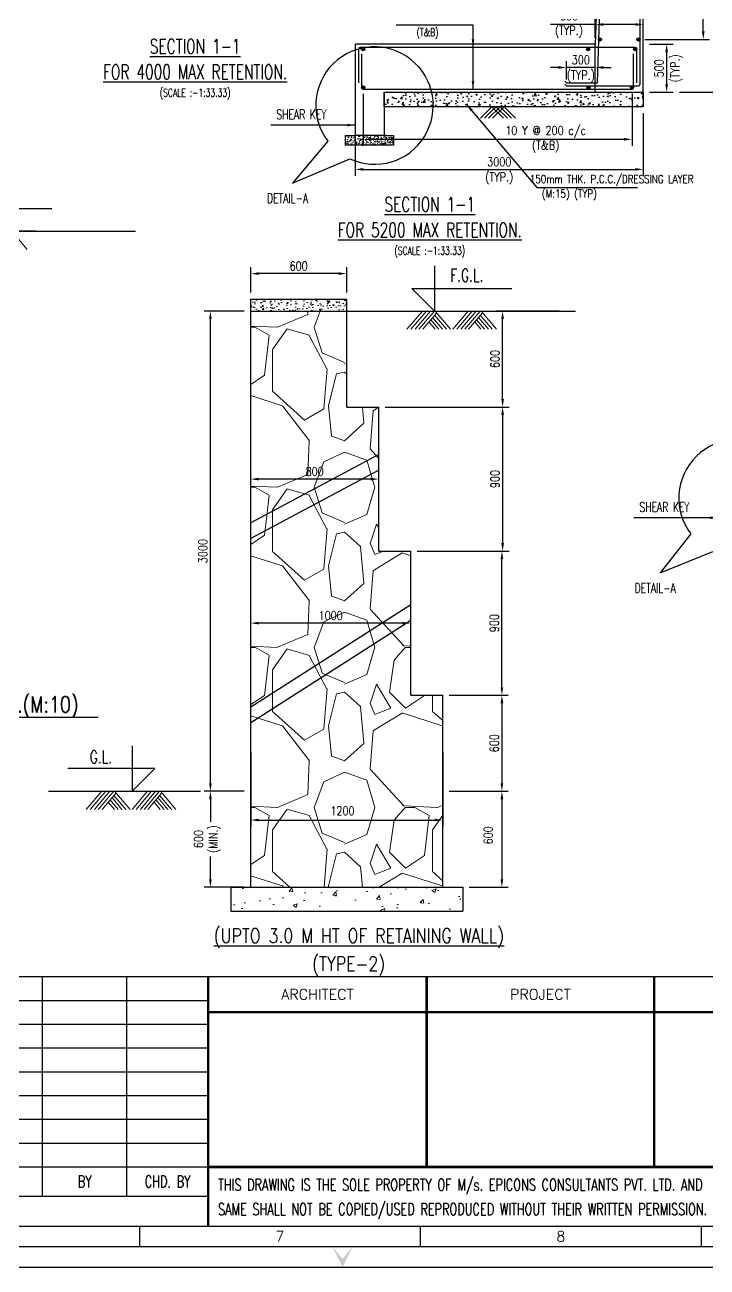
# Model space of a CAD drawing. Extents: x 455722 to 1142355, y -625363 to -272741.
# Drawn here: x 697074 to 718397, y -356295 to -317485 of the extents above; entities that cross this region are included whole.
import ezdxf
from ezdxf.enums import TextEntityAlignment as Align
from ezdxf.lldxf.tags import DXFTag

# ---------------------------------------------------------------- set-up
doc = ezdxf.new("R2010")
doc.units = 0
doc.header["$LTSCALE"] = 500
doc.header["$MEASUREMENT"] = 0
doc.layers.get('DEFPOINTS').update_dxf_attribs({"color": 4})
for name, color, linetype in [('BENOS', 4, 'Continuous'), ('PCC', 7, 'Continuous'), ('PNA', 10, 'Continuous'), ('S- PILE CAP', 4, 'Continuous'), ('S-BEAM', 4, 'Continuous'), ('S-DIM-1', 5, 'Continuous'), ('S-FOOTING', 4, 'Continuous'), ('S-PCC', 9, 'Continuous'), ('S-REINFORCEMENT', 6, 'Continuous'), ('S-RETAINING WALL', 6, 'Continuous'), ('S-TEXT', 2, 'Continuous'), ('S-TEXT-1', 4, 'Continuous'), ('S-TITIL', 6, 'Continuous'), ('TEXT (SHEET)', 4, 'Continuous')]:
    doc.layers.add(name, color=color, linetype=linetype)
doc.layers.add('hatch', color=7, linetype='Continuous', lineweight=5)
doc.layers.add('RIDE-PROFILE', color=8, linetype='Continuous', lineweight=25)
doc.styles.add('ROMANS', font='r.shx', dxfattribs={"width": 0.8, "height": 275, "bigfont": 'bigfont.shx'})
tags = doc.linetypes.add('HIDDEN', pattern=[0.375, 0.25, -0.125]).pattern_tags.tags
tags[6:7] = [DXFTag(74, 4), DXFTag(75, 0), DXFTag(340, '0'), DXFTag(46, 1.0), DXFTag(50, 0.0), DXFTag(44, 0.0), DXFTag(45, 0.0)]
tags[4:5] = [DXFTag(74, 4), DXFTag(75, 0), DXFTag(340, '0'), DXFTag(46, 1.0), DXFTag(50, 0.0), DXFTag(44, 0.0), DXFTag(45, 0.0)]
doc.dimstyles.new('dim100', dxfattribs={"dimtxt": 250, "dimasz": 250, "dimexe": 200, "dimexo": 200, "dimgap": 100, "dimtad": 1, "dimdec": 0, "dimzin": 0, "dimdsep": 46, "dimtxsty": 'ROMANS', "dimcen": 0, "dimclrd": 5, "dimclre": 5, "dimclrt": 4, "dimadec": 0, "dimazin": 0, "dimtfac": 1, "dimtdec": 0, "dimtix": 1, "dimtofl": 0, "dimtmove": 2, "dimatfit": 3, "dimfxl": 0, "dimtolj": 1, "dimtzin": 0, "dimlwd": -1, "dimlwe": -1, "dimarcsym": 0})
doc.dimstyles.new('dim20', dxfattribs={"dimtxt": 250, "dimasz": 250, "dimexe": 200, "dimexo": 200, "dimgap": 100, "dimtad": 1, "dimdec": 0, "dimlfac": 0.2, "dimzin": 0, "dimdsep": 46, "dimtxsty": 'ROMANS', "dimcen": 0, "dimclrd": 5, "dimclre": 5, "dimclrt": 4, "dimadec": 0, "dimazin": 0, "dimtfac": 1, "dimtdec": 0, "dimtix": 1, "dimtofl": 0, "dimtmove": 2, "dimatfit": 3, "dimfxl": 0, "dimtolj": 1, "dimtzin": 0, "dimlwd": -1, "dimlwe": -1, "dimarcsym": 0})
doc.dimstyles.new('dim33.33', dxfattribs={"dimtxt": 250, "dimasz": 250, "dimexe": 200, "dimexo": 200, "dimgap": 100, "dimtad": 1, "dimdec": 0, "dimlfac": 0.333331, "dimzin": 0, "dimdsep": 46, "dimtxsty": 'ROMANS', "dimcen": 0, "dimclrd": 5, "dimclre": 5, "dimclrt": 4, "dimadec": 0, "dimazin": 0, "dimtfac": 1, "dimtdec": 0, "dimtix": 1, "dimtofl": 0, "dimtmove": 2, "dimatfit": 3, "dimfxl": 0, "dimtolj": 1, "dimtzin": 0, "dimlwd": -1, "dimlwe": -1, "dimarcsym": 0})

# ---------------------------------------------------------------- blocks, each defined once
blk = doc.blocks.new('*D220')
at = {"layer": 'DEFPOINTS', "color": 0}
for p in [(704132, -340011), (710133, -340011), (710133, -342327)]:
    blk.add_point(p, dxfattribs=at)
at = {"layer": 'S-DIM-1', "color": 5}
for p, q in [((704132, -340211), (704132, -342527)), ((710133, -340211), (710133, -342527)), ((704382, -342327), (709883, -342327))]:
    blk.add_line(p, q, dxfattribs=at)
for points in [[(704382, -342286), (704382, -342369), (704132, -342327)], [(709883, -342286), (709883, -342369), (710133, -342327)]]:
    blk.add_solid(points, dxfattribs=at)
at = {"layer": 'S-DIM-1', "color": 4, "insert": (707000, -342040), "char_height": 275, "attachment_point": 5, "style": 'ROMANS'}
blk.add_mtext('\\A1;1200', dxfattribs=at)
blk = doc.blocks.new('*D248')
at = {"layer": 'DEFPOINTS', "color": 0}
for p in [(704132, -336176), (704132, -336176), (709132, -336176)]:
    blk.add_point(p, dxfattribs=at)
at = {"layer": 'S-DIM-1', "color": 5}
blk.add_line((708882, -336176), (704382, -336176), dxfattribs=at)
for points in [[(704382, -336134), (704382, -336217), (704132, -336176)], [(708882, -336134), (708882, -336217), (709132, -336176)]]:
    blk.add_solid(points, dxfattribs=at)
at = {"layer": 'S-DIM-1', "color": 4, "insert": (706632, -335938), "char_height": 275, "attachment_point": 5, "style": 'ROMANS'}
blk.add_mtext('\\A1;1000', dxfattribs=at)
blk = doc.blocks.new('*D249')
at = {"layer": 'DEFPOINTS', "color": 0}
for p in [(704132, -331676), (704132, -331676), (708132, -331676)]:
    blk.add_point(p, dxfattribs=at)
at = {"layer": 'S-DIM-1', "color": 5}
blk.add_line((707882, -331676), (704382, -331676), dxfattribs=at)
for points in [[(704382, -331634), (704382, -331717), (704132, -331676)], [(707882, -331634), (707882, -331717), (708132, -331676)]]:
    blk.add_solid(points, dxfattribs=at)
at = {"layer": 'S-DIM-1', "color": 4, "insert": (706132, -331438), "char_height": 275, "attachment_point": 5, "style": 'ROMANS'}
blk.add_mtext('\\A1;800', dxfattribs=at)
blk = doc.blocks.new('*D222')
at = {"layer": 'DEFPOINTS', "color": 0}
for p in [(697606, -323933), (693907, -328933), (695410, -328933)]:
    blk.add_point(p, dxfattribs=at)
at = {"layer": 'S-DIM-1', "color": 5}
for p, q in [((697406, -323933), (695210, -323933)), ((695410, -324183), (695410, -325967)), ((695410, -328683), (695410, -326900)), ((694107, -328933), (695610, -328933))]:
    blk.add_line(p, q, dxfattribs=at)
for points in [[(695368, -324183), (695452, -324183), (695410, -323933)], [(695368, -328683), (695452, -328683), (695410, -328933)]]:
    blk.add_solid(points, dxfattribs=at)
at = {"layer": 'S-DIM-1', "color": 4, "insert": (695410, -326433), "char_height": 275, "attachment_point": 5, "rotation": 90, "style": 'ROMANS'}
blk.add_mtext('\\A1;1000', dxfattribs=at)
blk = doc.blocks.new('*D225')
at = {"layer": 'DEFPOINTS', "color": 0}
for p in [(710133, -338426), (710133, -341426), (711982, -341426)]:
    blk.add_point(p, dxfattribs=at)
at = {"layer": 'S-DIM-1', "color": 5}
for p, q in [((710333, -338426), (712182, -338426)), ((711982, -338676), (711982, -341176)), ((710333, -341426), (712182, -341426))]:
    blk.add_line(p, q, dxfattribs=at)
for points in [[(711941, -338676), (712024, -338676), (711982, -338426)], [(711941, -341176), (712024, -341176), (711982, -341426)]]:
    blk.add_solid(points, dxfattribs=at)
at = {"layer": 'S-DIM-1', "color": 4, "insert": (711745, -339926), "char_height": 275, "attachment_point": 5, "rotation": 90, "style": 'ROMANS'}
blk.add_mtext('\\A1;600', dxfattribs=at)
blk = doc.blocks.new('*D226')
at = {"layer": 'DEFPOINTS', "color": 0}
for p in [(710133, -341426), (710758, -344426), (711982, -344426)]:
    blk.add_point(p, dxfattribs=at)
at = {"layer": 'S-DIM-1', "color": 5}
for p, q in [((710333, -341426), (712182, -341426)), ((711982, -341676), (711982, -344176)), ((710958, -344426), (712182, -344426))]:
    blk.add_line(p, q, dxfattribs=at)
for points in [[(711941, -341676), (712024, -341676), (711982, -341426)], [(711941, -344176), (712024, -344176), (711982, -344426)]]:
    blk.add_solid(points, dxfattribs=at)
at = {"layer": 'S-DIM-1', "color": 4, "insert": (711556, -342806), "char_height": 275, "attachment_point": 5, "rotation": 90, "style": 'ROMANS'}
blk.add_mtext('\\A1;600', dxfattribs=at)
blk = doc.blocks.new('*D227')
at = {"layer": 'DEFPOINTS', "color": 0}
for p in [(709132, -333926), (711982, -333926), (710133, -338426)]:
    blk.add_point(p, dxfattribs=at)
at = {"layer": 'S-DIM-1', "color": 5}
for p, q in [((709332, -333926), (712182, -333926)), ((711982, -338176), (711982, -334176)), ((710333, -338426), (712182, -338426))]:
    blk.add_line(p, q, dxfattribs=at)
for points in [[(711941, -334176), (712024, -334176), (711982, -333926)], [(711941, -338176), (712024, -338176), (711982, -338426)]]:
    blk.add_solid(points, dxfattribs=at)
at = {"layer": 'S-DIM-1', "color": 4, "insert": (711745, -336176), "char_height": 275, "attachment_point": 5, "rotation": 90, "style": 'ROMANS'}
blk.add_mtext('\\A1;900', dxfattribs=at)
blk = doc.blocks.new('*D228')
at = {"layer": 'DEFPOINTS', "color": 0}
for p in [(708132, -329426), (709132, -333926), (712005, -333926)]:
    blk.add_point(p, dxfattribs=at)
at = {"layer": 'S-DIM-1', "color": 5}
for p, q in [((708332, -329426), (712205, -329426)), ((712005, -329676), (712005, -333676)), ((709332, -333926), (712205, -333926))]:
    blk.add_line(p, q, dxfattribs=at)
for points in [[(711963, -329676), (712047, -329676), (712005, -329426)], [(711963, -333676), (712047, -333676), (712005, -333926)]]:
    blk.add_solid(points, dxfattribs=at)
at = {"layer": 'S-DIM-1', "color": 4, "insert": (711767, -331676), "char_height": 275, "attachment_point": 5, "rotation": 90, "style": 'ROMANS'}
blk.add_mtext('\\A1;900', dxfattribs=at)
blk = doc.blocks.new('*D229')
at = {"layer": 'DEFPOINTS', "color": 0}
for p in [(712005, -326426), (713976, -326426), (708132, -329426)]:
    blk.add_point(p, dxfattribs=at)
at = {"layer": 'S-DIM-1', "color": 5}
for p, q in [((713776, -326426), (711805, -326426)), ((712005, -329176), (712005, -326676)), ((708332, -329426), (712205, -329426))]:
    blk.add_line(p, q, dxfattribs=at)
for points in [[(711963, -326676), (712047, -326676), (712005, -326426)], [(711963, -329176), (712047, -329176), (712005, -329426)]]:
    blk.add_solid(points, dxfattribs=at)
at = {"layer": 'S-DIM-1', "color": 4, "insert": (711767, -327926), "char_height": 275, "attachment_point": 5, "rotation": 90, "style": 'ROMANS'}
blk.add_mtext('\\A1;600', dxfattribs=at)
blk = doc.blocks.new('*D231')
at = {"layer": 'DEFPOINTS', "color": 0}
for p in [(704132, -341426), (702873, -344426), (704132, -344426)]:
    blk.add_point(p, dxfattribs=at)
at = {"layer": 'S-DIM-1', "color": 5}
for p, q in [((703932, -341426), (702673, -341426)), ((702873, -341676), (702873, -342378)), ((702873, -344176), (702873, -343468)), ((703932, -344426), (702673, -344426))]:
    blk.add_line(p, q, dxfattribs=at)
for points in [[(702832, -341676), (702915, -341676), (702873, -341426)], [(702832, -344176), (702915, -344176), (702873, -344426)]]:
    blk.add_solid(points, dxfattribs=at)
at = {"layer": 'S-DIM-1', "color": 4, "insert": (702775, -342923), "char_height": 275, "attachment_point": 5, "rotation": 90, "style": 'ROMANS'}
blk.add_mtext('\\A1;600\\P(MIN.)', dxfattribs=at)
blk = doc.blocks.new('*D232')
at = {"layer": 'DEFPOINTS', "color": 0}
for p in [(702873, -326426), (704132, -326426), (703123, -341426)]:
    blk.add_point(p, dxfattribs=at)
at = {"layer": 'S-DIM-1', "color": 5}
for p, q in [((703932, -326426), (702673, -326426)), ((702873, -341176), (702873, -326676)), ((702923, -341426), (702673, -341426))]:
    blk.add_line(p, q, dxfattribs=at)
for points in [[(702832, -326676), (702915, -326676), (702873, -326426)], [(702832, -341176), (702915, -341176), (702873, -341426)]]:
    blk.add_solid(points, dxfattribs=at)
at = {"layer": 'S-DIM-1', "color": 4, "insert": (702636, -333926), "char_height": 275, "attachment_point": 5, "rotation": 90, "style": 'ROMANS'}
blk.add_mtext('\\A1;3000', dxfattribs=at)
blk = doc.blocks.new('*D238')
at = {"layer": 'DEFPOINTS', "color": 0}
for p in [(704132, -325257), (704132, -326051), (707132, -326051)]:
    blk.add_point(p, dxfattribs=at)
at = {"layer": 'S-DIM-1', "color": 5}
for p, q in [((704132, -325851), (704132, -325057)), ((707132, -325851), (707132, -325057)), ((706882, -325257), (704382, -325257))]:
    blk.add_line(p, q, dxfattribs=at)
for points in [[(704382, -325215), (704382, -325298), (704132, -325257)], [(706882, -325215), (706882, -325298), (707132, -325257)]]:
    blk.add_solid(points, dxfattribs=at)
at = {"layer": 'S-DIM-1', "color": 4, "insert": (705632, -325019), "char_height": 275, "attachment_point": 5, "style": 'ROMANS'}
blk.add_mtext('\\A1;600', dxfattribs=at)
blk = doc.blocks.new('FOLDER')
at = {"layer": 'PNA'}
for points in [[(-1250, 2500), (0, 0), (0, 1000)], [(1250, 2500), (0, 0), (0, 1000)]]:
    blk.add_solid(points, dxfattribs=at)
blk = doc.blocks.new('SHEET')
at = {"color": 1}
for p, q in [((762042, -118391, -8), (676135, -118391, -8)), ((697174, -123292, -8), (720414, -123292, -8)), ((697174, -124054, -8), (720337, -124054, -8))]:
    blk.add_line(p, q, dxfattribs=at)
for p, q in [((716058, -124054, -8), (716058, -118391, -8)), ((718236, -124054, -8), (718236, -118391, -8))]:
    blk.add_line(p, q)
at = {"color": 5, "linetype": 'ByBlock', "lineweight": -2}
for p, q in [((697187, -119004, -8), (720337, -119004, -8)), ((697187, -119617, -8), (720337, -119617, -8)), ((697187, -120229, -8), (720337, -120229, -8)), ((697187, -120842, -8), (720337, -120842, -8)), ((697187, -121454, -8), (720337, -121454, -8)), ((697187, -122067, -8), (720337, -122067, -8)), ((697187, -122680, -8), (720337, -122680, -8))]:
    blk.add_line(p, q, dxfattribs=at)
at = {"elevation": -8, "flags": 128}
blk.add_lwpolyline([(674017, -125881), (763101, -125881), (763101, -63214), (674017, -63214)], close=True, dxfattribs=at)
at = {"color": 1, "const_width": 60.9, "elevation": -8}
for points in [[(720337, -124821), (720337, -118391)], [(725970, -123298), (725970, -118391)], [(731835, -123298), (731835, -118391)], [(720337, -119302), (737368, -119302)], [(720337, -123298), (737368, -123298)]]:
    blk.add_lwpolyline(points, dxfattribs=at)
at = {"layer": 'PNA'}
for p, q in [((718559, -124822, -8), (718559, -125351, -8)), ((725806, -124822, -8), (725806, -125351, -8)), ((733053, -124822, -8), (733053, -125351, -8))]:
    blk.add_line(p, q, dxfattribs=at)
at = {"layer": 'PNA', "color": 1, "elevation": -8}
for points in [[(675076, -125351), (762572, -125351), (762572, -63743), (675076, -63743)], [(676135, -124822), (762042, -124822), (762042, -64273), (676135, -64273)]]:
    blk.add_lwpolyline(points, close=True, dxfattribs=at)
at = {"layer": 'PNA', "xscale": 0.2118545530764889, "yscale": 0.2118545530764889, "zscale": 0.2118545530764889}
blk.add_blockref('FOLDER', (723802, -125881, -8), dxfattribs=at)
at = {"layer": 'PNA', "style": 'ROMANS'}
for s, p in [('7', (722183, -125086, -8)), ('8', (729431, -125086, -8))]:
    blk.add_text(s, height=265, dxfattribs=at).set_placement(p, align=Align.MIDDLE)
at = {"layer": 'TEXT (SHEET)', "color": 2, "style": 'ROMANS'}
for s, p in [('ARCHITECT', (723154, -118847, -8)), ('PROJECT', (728903, -118847, -8))]:
    blk.add_text(s, height=269, dxfattribs=at).set_placement(p, align=Align.MIDDLE_CENTER)
at = {"layer": 'TEXT (SHEET)', "color": 4, "style": 'ROMANS', "width": 0.7}
for s, p in [('BY', (717147, -123673, -8)), ('CHD. BY', (719287, -123673, -8))]:
    blk.add_text(s, height=304.7, dxfattribs=at).set_placement(p, align=Align.MIDDLE_CENTER)
for s, p in [('THIS DRAWING IS THE SOLE PROPERTY OF M/s. EPICONS CONSULTANTS PVT. LTD. AND', (720588, -123908, -8)), ('SAME SHALL NOT BE COPIED/USED REPRODUCED WITHOUT THEIR WRITTEN PERMISSION.', (720588, -124539, -8))]:
    blk.add_text(s, height=304.74, dxfattribs=at).set_placement(p)
blk = doc.blocks.new('*D290')
at = {"layer": 'DEFPOINTS', "color": 0}
for p in [(716249, -299742, 0), (718275, -299742), (716249, -317942, 0)]:
    blk.add_point(p, dxfattribs=at)
at = {"layer": 'S-DIM-1', "color": 5}
for p, q in [((716449, -299742), (718475, -299742)), ((716449, -317942), (718475, -317942))]:
    blk.add_line(p, q, dxfattribs=at)
at = {"layer": 'S-DIM-1', "color": 5, "lineweight": -3}
blk.add_line((718275, -317692), (718275, -299992), dxfattribs=at)
at = {"layer": 'S-DIM-1', "color": 5}
for points in [[(718233, -299992), (718316, -299992), (718275, -299742)], [(718233, -317692), (718316, -317692), (718275, -317942)]]:
    blk.add_solid(points, dxfattribs=at)
at = {"layer": 'S-DIM-1', "color": 4, "insert": (718275, -308092), "char_height": 275, "attachment_point": 5, "rotation": 90, "style": 'ROMANS'}
blk.add_mtext('\\A1;8 Y @ 200 c/c\\P(E/F) (TYP.)', dxfattribs=at)
blk = doc.blocks.new('*D291')
at = {"layer": 'DEFPOINTS', "color": 0}
for p in [(716399, -318092), (716399, -319592), (717131, -319592)]:
    blk.add_point(p, dxfattribs=at)
at = {"layer": 'S-DIM-1', "color": 5}
for p, q in [((716599, -318092), (717331, -318092)), ((716599, -319592), (717331, -319592))]:
    blk.add_line(p, q, dxfattribs=at)
at = {"layer": 'S-DIM-1', "color": 5, "lineweight": -3}
blk.add_line((717131, -318342), (717131, -319342), dxfattribs=at)
at = {"layer": 'S-DIM-1', "color": 5}
for points in [[(717089, -318342), (717172, -318342), (717131, -318092)], [(717089, -319342), (717172, -319342), (717131, -319592)]]:
    blk.add_solid(points, dxfattribs=at)
at = {"layer": 'S-DIM-1', "color": 4, "char_height": 275, "attachment_point": 5, "rotation": 90, "style": 'ROMANS'}
for s, insert in [('\\A1;500', (716893, -318842)), ('\\A1;(TYP.)', (717440, -318842))]:
    blk.add_mtext(s, dxfattribs=dict(at, insert=insert))
blk = doc.blocks.new('*D292')
at = {"layer": 'DEFPOINTS', "color": 0}
for p in [(707649, -319442, -19), (716049, -319442, -19), (716049, -321061)]:
    blk.add_point(p, dxfattribs=at)
at = {"layer": 'S-DIM-1', "color": 5}
for p, q in [((707649, -319642), (707649, -321261)), ((716049, -319642), (716049, -321261)), ((707899, -321061), (715799, -321061))]:
    blk.add_line(p, q, dxfattribs=at)
for points in [[(707899, -321020), (707899, -321103), (707649, -321061)], [(715799, -321020), (715799, -321103), (716049, -321061)]]:
    blk.add_solid(points, dxfattribs=at)
at = {"layer": 'S-DIM-1', "color": 4, "insert": (713349, -321061), "char_height": 275, "attachment_point": 5, "style": 'ROMANS'}
blk.add_mtext('\\A1;10 Y @ 200 c/c\\P(T&B)', dxfattribs=at)
blk = doc.blocks.new('*D293')
at = {"layer": 'DEFPOINTS', "color": 0}
for p in [(707399, -320042, -19), (716399, -320042, -19), (716399, -322000)]:
    blk.add_point(p, dxfattribs=at)
at = {"layer": 'S-DIM-1', "color": 5}
for p, q in [((707399, -320242), (707399, -322200)), ((716399, -320242), (716399, -322200)), ((707649, -322000), (716149, -322000))]:
    blk.add_line(p, q, dxfattribs=at)
for points in [[(707649, -321958), (707649, -322042), (707399, -322000)], [(716149, -321958), (716149, -322042), (716399, -322000)]]:
    blk.add_solid(points, dxfattribs=at)
at = {"layer": 'S-DIM-1', "color": 4, "char_height": 275, "style": 'ROMANS'}
for s, insert, attachment_point in [('\\A1;3000', (711899, -321900), 8), ('\\A1;(TYP.)', (711899, -322100), 2)]:
    blk.add_mtext(s, dxfattribs=dict(at, insert=insert, attachment_point=attachment_point))
blk = doc.blocks.new('*D296')
at = {"layer": 'DEFPOINTS', "color": 0}
for p in [(713999, -318816), (713999, -319392), (714899, -319265)]:
    blk.add_point(p, dxfattribs=at)
at = {"layer": 'S-DIM-1', "color": 5}
for p, q in [((713999, -319192), (713999, -318616)), ((714899, -319065), (714899, -318616))]:
    blk.add_line(p, q, dxfattribs=at)
at = {"layer": 'S-DIM-1', "color": 5, "lineweight": -3}
for p, q in [((713749, -318816), (713499, -318816)), ((714899, -318816), (713999, -318816)), ((715149, -318816), (715399, -318816))]:
    blk.add_line(p, q, dxfattribs=at)
at = {"layer": 'S-DIM-1', "color": 5}
for points in [[(713749, -318775), (713749, -318858), (713999, -318816)], [(715149, -318775), (715149, -318858), (714899, -318816)]]:
    blk.add_solid(points, dxfattribs=at)
at = {"layer": 'S-DIM-1', "color": 4, "char_height": 275, "style": 'ROMANS'}
for s, insert, attachment_point in [('\\A1;300', (714449, -318716), 8), ('\\A1;(TYP.)', (714449, -318916), 2)]:
    blk.add_mtext(s, dxfattribs=dict(at, insert=insert, attachment_point=attachment_point))
blk = doc.blocks.new('*D299')
at = {"layer": 'DEFPOINTS', "color": 0}
for p in [(717331, -315092, 0), (717331, -319592, 0), (719674, -319592)]:
    blk.add_point(p, dxfattribs=at)
at = {"layer": 'S-DIM-1', "color": 5}
for p, q in [((717531, -315092), (719874, -315092)), ((717531, -319592), (719874, -319592))]:
    blk.add_line(p, q, dxfattribs=at)
at = {"layer": 'S-DIM-1', "color": 5, "lineweight": -3}
blk.add_line((719674, -315342), (719674, -319342), dxfattribs=at)
at = {"layer": 'S-DIM-1', "color": 5}
for points in [[(719632, -315342), (719716, -315342), (719674, -315092)], [(719632, -319342), (719716, -319342), (719674, -319592)]]:
    blk.add_solid(points, dxfattribs=at)
at = {"layer": 'S-DIM-1', "color": 4, "insert": (719590, -317342), "char_height": 275, "attachment_point": 5, "rotation": 90, "style": 'ROMANS'}
blk.add_mtext('\\A1; (MIN.)\\P1500MM ', dxfattribs=at)
blk = doc.blocks.new('*D361')
at = {"layer": 'DEFPOINTS', "color": 0}
for p in [(714899, -317474), (714899, -318092), (716399, -317986)]:
    blk.add_point(p, dxfattribs=at)
at = {"layer": 'S-DIM-1', "color": 5}
for p, q in [((714899, -317892), (714899, -317274)), ((716399, -317786), (716399, -317274))]:
    blk.add_line(p, q, dxfattribs=at)
at = {"layer": 'S-DIM-1', "color": 5, "lineweight": -3}
for p, q in [((714899, -317474), (713506, -317474)), ((716149, -317474), (715149, -317474))]:
    blk.add_line(p, q, dxfattribs=at)
at = {"layer": 'S-DIM-1', "color": 5}
for points in [[(715149, -317432), (715149, -317516), (714899, -317474)], [(716149, -317432), (716149, -317516), (716399, -317474)]]:
    blk.add_solid(points, dxfattribs=at)
at = {"layer": 'S-DIM-1', "color": 4, "insert": (714077, -317474), "char_height": 275, "attachment_point": 5, "style": 'ROMANS'}
blk.add_mtext('\\A1;500\\P(TYP.)', dxfattribs=at)

msp = doc.modelspace()

# ---------------------------------------------------------------- hatches: boundary and pattern name
at = {"layer": 'hatch'}
h = msp.add_hatch(dxfattribs=at)
h.set_pattern_fill('AR-CONC', color=256, scale=50, style=0)
h.set_pattern_definition([(50, (81491.82, -317702.36), (358.63009, -31.37607), [37.5, -412.5]), (355, (81491.8, -317702.36), (-69.37567, 376.09607), [30, -330]), (100.4514, (81521.7, -317704.98), (289.2547, 344.71977), [31.8701, -350.57106]), (46.1842, (81491.8, -317602.36), (533.62052, -82.7595), [56.25, -618.75]), (96.6356, (81536.3, -317609.26), (467.33135, 487.05894), [47.80514, -525.8565]), (351.1842, (81491.8, -317602.36), (467.33097, 487.0593), [45, -495]), (21, (81541.82, -317627.36), (298.45353, -201.30945), [37.5, -412.5]), (326, (81541.8, -317627.36), (121.65767, 362.57502), [30, -330]), (71.4514, (81566.7, -317644.14), (420.11131, 161.26525), [31.8701, -350.57106]), (37.5, (81491.82, -317702.36), (6.079928, 166.446927), [0, -326, 0, -335, 0, -331.25]), (7.5, (81491.82, -317702.36), (131.53477, 197.205856), [0, -191, 0, -318.5, 0, -126.25]), (327.5, (81380.32, -317702.36), (266.911218, -11.277436), [0, -125, 0, -390, 0, -517.5]), (317.5, (81330.32, -317702.36), (291.593085, 50.05249), [0, -162.5, 0, -259, 0, -367.5])])
h.paths.add_polyline_path([(707132.5, -326425.505), (707132.5, -326050.505), (704132.5, -326050.505), (704132.5, -326425.505)])
h = msp.add_hatch(dxfattribs=at)
h.set_pattern_fill('GRAVEL', color=256, scale=5000, angle=90, style=0)
h.set_pattern_definition([(318.0128, (217032, -393364.86), (45000.0067, -39999.99116), [672.68, -66595.44]), (274.9697, (217532.01, -393814.86), (-4999.956535, 60000.00526), [1154.34, -114279.625]), (222.5104, (217632, -394964.86), (55000.04337, 49999.9536), [813.94, -80580.16]), (357.2737, (218882.01, -396914.86), (-100000.00147, 4999.98009), [1051.19, -104067.79]), (22.8337, (219932.01, -396964.86), (-59999.98206, -25000.04953), [1030.775, -102046.865]), (87.2737, (220882.01, -396564.86), (-4999.98009, -100000.00147), [1051.19, -104067.79]), (127.6942, (220932.01, -395514.86), (49999.952026, -65000.03673), [1390.145, -137624.245]), (162.2553, (220082.01, -394414.86), (-109999.981156, 35000.05381), [1312.44, -129931.605]), (211.4296, (218832.01, -394014.86), (-64999.97518, -40000.04117), [1054.75, -104420.365]), (265.2364, (217932, -394564.86), (4999.95766, 55000.00473), [1204.16, -59003.815]), (312.3974, (217832.01, -395764.86), (54999.96041, -60000.036755), [1557.24, -154166.875]), (228.8141, (218932, -391964.86), (-29999.98657, -35000.01473), [531.505, -52619.22]), (261.4692, (218582.01, -392364.86), (10000.03955, 64999.99142), [1011.185, -100107.555]), (315, (218432, -393365), (5000.002, -9e-13), [707.105, -6363.96]), (293.1986, (217832, -393714.86), (-10000.0066, 24999.99865), [380.79, -37698.075]), (21.8014, (217982, -394064.9), (-15000.0014, -4999.9996), [538.515, -26387.31]), (120.9638, (218482, -393864.9), (-10000.0124, 14999.9901), [874.645, -28280.115]), (251.5651, (218032, -393114.9), (4999.992, 10000.002), [632.455, -15178.935]), (106.3895, (217982, -396964.86), (-14999.96355, 50000.011), [886, -87714.225]), (160.3462, (217732, -396114.86), (55000.01068, -19999.97624), [743.305, -73587.04]), (23.1986, (217032, -393114.86), (-24999.99865, -10000.0066), [761.575, -37317.29]), (73.6105, (217732, -392814.86), (-14999.96355, -50000.011), [886, -87714.225]), (69.444, (221082, -396964.86), (-9999.98, -25000.0092), [854.4, -41865.62]), (24.7751, (221382, -396164.86), (-55000.0171, -24999.96095), [715.89, -70873.215]), (156.8014, (222032, -393064.86), (-24999.99865, 10000.0066), [761.575, -37317.29]), (107.354, (221332, -392764.86), (19999.97251, -65000.0101), [838.155, -82977.12]), (159.444, (222032, -395514.86), (25000.0092, -9999.98), [427.2, -42292.82]), (191.3099, (222032, -393364.9), (-20000.0038, -4999.9882), [254.95, -25240.145]), (255.9638, (221782, -393414.9), (4999.9903, 15000.0027), [1030.775, -19584.75]), (276.009, (221532, -394414.86), (-4999.99659, 49999.99875), [955.25, -94569.615]), (33.6901, (218932, -393864.9), (-9999.9978, -5000.0067), [721.11, -17306.645]), (83.1572, (219532.01, -393464.86), (10000.03999, 84999.99683), [1258.97, -124637.815]), (150.9454, (219682, -392214.86), (35000.0019, -20000.00014), [514.78, -50963.37]), (180, (219232, -391965), (-5000, -5000), [300, -4700]), (210.2564, (221382, -394514.86), (35000.01228, 19999.97443), [694.62, -68767.6]), (138.0128, (220782, -394864.86), (-45000.0067, 39999.99116), [1345.36, -65922.76]), (90, (219782, -393965), (-5000, 5000), [1300, -3700]), (55.3048, (219782, -392664.86), (-35000.04305, -49999.9713), [790.57, -78266.37]), (344.0546, (220232, -392014.86), (20000.0006, -4999.9994), [728.01, -35672.54]), (297.646, (220932.01, -392214.86), (50000.03857, -94999.97904), [1185.325, -117347.37]), (265.4261, (221482.01, -393264.86), (-4999.974006, -65000.00279), [1253.995, -124145.37])])
h.paths.add_polyline_path([(710132.5, -338425.505), (709132.5, -338425.505), (709132.5, -333925.505), (708132.5, -333925.505), (708132.5, -329425.505), (707132.5, -329425.505), (707132.5, -326425.505), (704132.5, -326425.505), (704132.5, -344425.505), (710132.5, -344425.505)])
h = msp.add_hatch(dxfattribs=at)
h.set_pattern_fill('AR-CONC', color=256, scale=7.5, style=0)
h.set_pattern_definition([(50, (753201.9, -297992.2), (1366.385, -119.543), [142.875, -1571.625]), (355, (753201.9, -297992.2), (-264.32, 1432.925), [114.3, -1257.3]), (100.451, (753315.8, -298002.2), (1102.07, 1313.375), [121.425, -1335.675]), (46.1842, (753201.9, -297611.2), (2033.093, -315.317), [214.31, -2357.44]), (96.6356, (753371.3, -297637.5), (1780.53, 1855.69), [182.14, -2003.51]), (351.184, (753201.9, -297611.2), (1780.535, 1855.69), [171.45, -1885.95]), (21, (753392.4, -297706.5), (1137.112, -766.991), [142.875, -1571.625]), (326, (753392.4, -297706.5), (463.515, 1381.41), [114.3, -1257.3]), (71.4514, (753487.1, -297770.4), (1600.624, 614.421), [121.425, -1335.675]), (37.5, (753201.9, -297992.2), (23.1645, 634.1628), [0, -1242.06, 0, -1276.35, 0, -1262.0625]), (7.5, (753201.9, -297992.2), (501.1475, 751.354), [0, -727.71, 0, -1213.485, 0, -481.0125]), (327.5, (752777.07, -297992.2), (1016.9295, -42.9656), [0, -476.25, 0, -1485.9, 0, -1971.675]), (317.5, (752586.6, -297992.2), (1110.969, 190.699), [0, -619.125, 0, -986.79, 0, -1400.175])])
h.paths.add_polyline_path([(710757.5, -345175.505), (710757.5, -344425.505), (703507.5, -344425.505), (703507.5, -345175.505)])
at = {"layer": 'PCC'}
h = msp.add_hatch(dxfattribs=at)
h.set_pattern_fill('AR-CONC', color=8, scale=22.5, angle=180, style=0)
h.set_pattern_definition([(130, (1032482.99, -400899.67), (-161.38354, -14.11923), [16.875, -185.625]), (185, (1032482.99, -400899.67), (31.21905, 169.24323), [13.5, -148.5]), (79.5486, (1032469.54, -400900.85), (-130.16461, 155.1239), [14.34154, -157.756975]), (133.8158, (1032483, -400854.67), (-240.12924, -37.24178), [25.3125, -278.4375]), (83.3644, (1032462.98, -400857.78), (-210.29911, 219.17652), [21.51231, -236.63542]), (188.8158, (1032483, -400854.67), (-210.29894, 219.17669), [20.25, -222.75]), (159, (1032460.49, -400865.92), (-134.304087, -90.58925), [16.875, -185.625]), (214, (1032460.49, -400865.92), (-54.74595, 163.15876), [13.5, -148.5]), (108.5486, (1032449.3, -400873.47), (-189.05009, 72.56936), [14.34154, -157.756975]), (142.5, (1032482.99, -400899.674), (-2.735967, 74.901117), [0, -146.7, 0, -150.75, 0, -149.0625]), (172.5, (1032482.99, -400899.67), (-59.190646, 88.742635), [0, -85.95, 0, -143.325, 0, -56.8125]), (212.5, (1032533.166, -400899.674), (-120.110048, -5.074846), [0, -56.25, 0, -175.5, 0, -232.875]), (222.5, (1032555.67, -400899.67), (-131.216888, 22.52362), [0, -73.125, 0, -116.55, 0, -165.375])])
h.paths.add_polyline_path([(708298.503, -320942.144), (708598.503, -320942.144), (708598.503, -321242.144), (707398.503, -321242.144), (707098.503, -321242.144), (707098.503, -320942.144), (707398.503, -320942.144)])
at = {"layer": 'S-PCC', "linetype": 'ByBlock'}
h = msp.add_hatch(dxfattribs=at)
h.set_pattern_fill('AR-CONC,_O', color=256, scale=66.666667)
h.set_pattern_definition([(50, (-16386308.92, 91735.08), (478.173455, -41.834757), [50, -550]), (355, (-16386308.9, 91735.08), (-92.500889, 501.461422), [40, -440]), (100.4514445, (-16386269.08, 91731.6), (385.672564, 459.626661), [42.493461, -467.428075]), (46.1842, (-16386308.9, 91868.4), (711.49422, -110.346187), [75, -825]), (96.6356355, (-16386249.6, 91859.2), (623.107964, 649.4124), [63.740228, -701.142507]), (351.184164, (-16386308.9, 91868.4), (623.107963, 649.4124), [60, -660]), (21, (-16386242.26, 91835.08), (397.938035, -268.412594), [50, -550]), (326, (-16386242.26, 91835.08), (162.210221, 483.433363), [40, -440]), (71.4514447, (-16386209.1, 91812.7), (560.148251, 215.020769), [42.49346, -467.428075]), (37.5, (-16386308.92, 91735.08), (8.1065702, 221.9292359), [0, -434.6666667, 0, -446.6666667, 0, -441.6666667]), (7.5, (-16386308.92, 91735.08), (175.3796916, 262.9411413), [0, -254.6666667, 0, -424.6666667, 0, -168.3333333]), (327.5, (-16386457.59, 91735.08), (355.8816241, -15.0365812), [0, -166.6666667, 0, -520, 0, -690]), (317.5, (-16386524.26, 91735.08), (388.7907796, 66.736655), [0, -216.6666667, 0, -345.3333333, 0, -490])])
h.paths.add_polyline_path([(708298.503, -320042.144), (708298.503, -319592.144), (716398.503, -319592.144), (716398.503, -320042.144)])

# ---------------------------------------------------------------- linework, layer by layer
at = {"color": 2}
for p, q in [((692906.5, -323933.399), (700530.502, -323933.399)), ((707132.5, -326425.505), (714282.524, -326425.505))]:
    msp.add_line(p, q, dxfattribs=at)
for points in [[(695500.678, -322518.061), (695500.678, -323933.399), (694793.571, -323226.292), (697922.321, -323226.292)], [(709871.922, -325010.167), (709871.922, -326425.505), (709164.816, -325718.398), (712293.565, -325718.398)], [(700430.361, -340010.167), (700430.361, -341425.505), (701137.468, -340718.398), (698416.264, -340718.398)]]:
    msp.add_lwpolyline(points, dxfattribs=at)
at = {"layer": 'BENOS', "color": 2}
msp.add_line((697811.381, -341425.505), (702562.219, -341425.505), dxfattribs=at)
at = {"layer": 'hatch'}
for p, q in [((696668.066, -323934.265), (697148.739, -324503.187)), ((709497.148, -326425.505), (709015.742, -326995.293)), ((709621.04, -326425.505), (709139.635, -326995.293)), ((709752.384, -326428.877), (709273.827, -326995.293)), ((709871.922, -326425.505), (709390.517, -326995.293)), ((709944.085, -326478.207), (709507.207, -326995.293)), ((709701.954, -326764.792), (709896.701, -326995.293)), ((709760.299, -326695.735), (710013.391, -326995.293)), ((709818.644, -326626.678), (710130.081, -326995.293)), ((709876.989, -326557.622), (710246.771, -326995.293)), ((709900.29, -326426.371), (710380.964, -326995.293)), ((710927.415, -326425.505), (710446.009, -326995.293)), ((711051.307, -326425.505), (710569.902, -326995.293)), ((711182.651, -326428.877), (710704.094, -326995.293)), ((711302.189, -326425.505), (710820.784, -326995.293)), ((711374.352, -326478.207), (710937.474, -326995.293)), ((711132.221, -326764.792), (711326.968, -326995.293)), ((711190.566, -326695.735), (711443.658, -326995.293)), ((711248.911, -326626.678), (711560.348, -326995.293)), ((711307.256, -326557.622), (711677.038, -326995.293)), ((711330.557, -326426.371), (711811.231, -326995.293)), ((699476.486, -341425.505), (698995.081, -341995.293)), ((699600.378, -341425.505), (699118.973, -341995.293)), ((699731.722, -341428.877), (699253.165, -341995.293)), ((699851.261, -341425.505), (699369.855, -341995.293)), ((699923.424, -341478.207), (699486.546, -341995.293)), ((699879.629, -341426.371), (700360.302, -341995.293)), ((700906.753, -341425.505), (700425.348, -341995.293)), ((701030.645, -341425.505), (700549.24, -341995.293)), ((701161.989, -341428.877), (700683.432, -341995.293)), ((701281.528, -341425.505), (700800.122, -341995.293)), ((701353.691, -341478.207), (700916.813, -341995.293)), ((701309.896, -341426.371), (701790.569, -341995.293)), ((699681.292, -341764.792), (699876.039, -341995.293)), ((699739.637, -341695.735), (699992.729, -341995.293)), ((699797.983, -341626.678), (700109.42, -341995.293)), ((699856.328, -341557.622), (700226.11, -341995.293)), ((701111.559, -341764.792), (701306.306, -341995.293)), ((701169.904, -341695.735), (701422.996, -341995.293)), ((701228.25, -341626.678), (701539.687, -341995.293)), ((701286.595, -341557.622), (701656.377, -341995.293))]:
    msp.add_line(p, q, dxfattribs=at)
at = {"layer": 'PCC', "color": 8, "elevation": -8.324}
msp.add_lwpolyline([(708298.503, -320942.144), (708598.503, -320942.144), (708598.503, -321242.144), (707398.503, -321242.144), (707098.503, -321242.144), (707098.503, -320942.144), (707398.503, -320942.144)], dxfattribs=at)
at = {"layer": 'RIDE-PROFILE', "color": 2, "linetype": 'HIDDEN', "ltscale": 150}
for p, q in [((708132.5, -330910.002), (704132.5, -333039.53)), ((708132.5, -331400.533), (704132.5, -333530.061)), ((709132.5, -335605.324), (704132.5, -338799.615)), ((709132.5, -336095.854), (704132.5, -339290.146))]:
    msp.add_line(p, q, dxfattribs=at)
at = {"layer": 'S- PILE CAP', "color": 8, "linetype": 'HIDDEN', "ltscale": 1500}
msp.add_line((714898.503, -319592.144, -8.324), (714898.503, -318092.144, -8.324), dxfattribs=at)
at = {"layer": 'S-BEAM'}
for p, q in [((704132.5, -344425.505), (704132.5, -326050.505)), ((704132.5, -326050.505), (707132.5, -326050.505)), ((707132.5, -329425.505), (707132.5, -326050.505)), ((704132.5, -326425.505), (707132.5, -326425.505)), ((707132.5, -329425.505), (708132.5, -329425.505)), ((708132.5, -333925.505), (708132.5, -329425.505)), ((708132.5, -333925.505), (709132.5, -333925.505)), ((709132.5, -338425.505), (709132.5, -333925.505)), ((709132.5, -338425.505), (710132.5, -338425.505)), ((710132.5, -344425.505), (710132.5, -338425.505)), ((703507.5, -344425.505), (710757.5, -344425.505)), ((703507.5, -344425.505), (703507.5, -345175.505)), ((710757.5, -344425.505), (710757.5, -345175.505)), ((703507.5, -345175.505), (710757.5, -345175.505))]:
    msp.add_line(p, q, dxfattribs=at)
at = {"layer": 'S-FOOTING'}
for p, q in [((714898.503, -318092.144, -8.324), (707398.503, -318092.144, -8.324)), ((707398.503, -318092.144, -8.324), (707398.503, -319592.144, -8.324)), ((707398.503, -319592.144, -8.324), (707398.503, -320942.144, -8.324)), ((708298.503, -319592.144, -8.324), (716398.503, -319592.144, -8.324)), ((708298.503, -319592.144, -8.324), (708298.503, -320942.144, -8.324)), ((708298.503, -320942.144, -8.324), (707398.503, -320942.144, -8.324))]:
    msp.add_line(p, q, dxfattribs=at)
at = {"layer": 'S-PCC', "elevation": -8.324}
msp.add_lwpolyline([(708298.503, -320042.144), (708298.503, -319592.144), (716398.503, -319592.144), (716398.503, -320042.144)], close=True, dxfattribs=at)
for points in [[(712028.214, -320400.117), (711670.241, -320042.144), (711312.268, -320400.117)], [(712154.776, -320400.117), (711796.803, -320042.144), (711438.83, -320400.117)], [(712281.339, -320400.117), (711923.366, -320042.144), (711565.393, -320400.117)], [(712407.901, -320400.117), (712049.928, -320042.144), (711691.955, -320400.117)]]:
    msp.add_lwpolyline(points, dxfattribs=at)
at = {"layer": 'S-REINFORCEMENT', "color": 5, "ltscale": 10}
msp.add_line((715596.401, -299558.898, -8.324), (714959.845, -319292.144, -8.324), dxfattribs=at)
at = {"layer": 'S-REINFORCEMENT', "color": 5, "ltscale": 10, "elevation": -8.324}
for points in [[(713948.503, -319342.144), (713998.503, -319392.144), (716248.503, -319392.144, 0.414213562), (716298.503, -319342.144), (716298.503, -299701.099, 0.414213562), (716248.503, -299651.099), (715765.502, -299651.099)], [(716198.503, -319292.144), (716198.503, -318242.144, 0.414213562), (716148.503, -318192.144), (707548.503, -318192.144, 0.414213562), (707498.503, -318242.144), (707498.503, -319292.144)], [(707598.503, -318392.144), (707598.503, -319442.144, 0.414213562), (707648.502, -319492.144), (716048.503, -319492.144, 0.414213562), (716098.503, -319442.144), (716098.503, -318392.144)]]:
    msp.add_lwpolyline(points, format="xyb", dxfattribs=at)
at = {"layer": 'S-REINFORCEMENT', "color": 5, "ltscale": 10, "const_width": 50, "elevation": -8.324}
for points in [[(707673.503, -318242.144, 1), (707623.503, -318242.144, 1)], [(714702.842, -318242.144, 1), (714652.842, -318242.144, 1)], [(715023.503, -317942.143, 1), (715073.503, -317942.143, 1)], [(716123.503, -318242.144, -1), (716173.503, -318242.144, -1)], [(716223.503, -317942.143, 1), (716273.503, -317942.143, 1)], [(707673.503, -319442.144, -1), (707623.503, -319442.144, -1)], [(714714.29, -319442.144, -1), (714664.29, -319442.144, -1)], [(716073.503, -319442.144, -1), (716023.503, -319442.144, -1)]]:
    msp.add_lwpolyline(points, format="xyb", close=True, dxfattribs=at)
at = {"layer": 'S-REINFORCEMENT', "color": 5, "ltscale": 10, "elevation": -8.324}
msp.add_lwpolyline([(713948.503, -319242.144), (713998.503, -319292.144), (714959.845, -319292.144)], dxfattribs=at)
at = {"layer": 'S-REINFORCEMENT', "color": 5, "ltscale": 10}
for centre in [(707648.503, -318242.144, -8.324), (714677.842, -318242.144, -8.324), (715048.503, -317942.143, -8.324), (716148.503, -318242.144, -8.324), (716248.503, -317942.143, -8.324), (707648.503, -319442.144, -8.324), (714689.29, -319442.144, -8.324), (716048.503, -319442.144, -8.324)]:
    msp.add_circle(centre, 50, dxfattribs=at)
at = {"layer": 'S-RETAINING WALL', "color": 4}
msp.add_line((715498.503, -299492.144, -8.324), (714898.503, -318092.144, -8.324), dxfattribs=at)
at = {"layer": 'S-RETAINING WALL', "color": 4, "elevation": -8.324}
msp.add_lwpolyline([(716398.503, -319592.144), (716398.503, -299492.144)], dxfattribs=at)
at = {"layer": 'S-TEXT', "color": 2, "ltscale": 11}
for points, elevation in [([(706544.24, -321123.067), (705437.336, -322427.626), (707232.008, -321673.002)], -7.071), ([(717889.592, -333389.572), (716926.096, -334606.474), (718577.361, -333939.508)], 11.093)]:
    msp.add_lwpolyline(points, dxfattribs=dict(at, elevation=elevation))
for centre in [(708000.716, -320006.588, -7.071), (719346.069, -332273.094, 11.093)]:
    msp.add_arc(centre, 1835.17, 245.2363728, 217.472373, dxfattribs=at)

# ---------------------------------------------------------------- block references
at = {"xscale": 1.211507295708977, "yscale": 1.211507295708977, "zscale": 1.211507295708977}
msp.add_blockref('SHEET', (-169886.657, -203788.822, 9.11), dxfattribs=at)

# ---------------------------------------------------------------- texts
at = {"color": 4, "style": 'ROMANS', "width": 0.8}
msp.add_text('150mm THK. P.C.C.(M:10)', height=500, dxfattribs=at).set_placement((691623.21, -338964.176))
at = {"layer": 'S-TEXT', "style": 'ROMANS', "width": 0.7}
for p in [(702395.65, -319603.501, 11.093), (709728.742, -324540.553, 11.093)]:
    msp.add_text('(SCALE :-1:33.33)', height=250, dxfattribs=at).set_placement(p, align=Align.MIDDLE_CENTER)
at = {"layer": 'S-TEXT', "color": 2, "ltscale": 11, "style": 'ROMANS', "width": 0.7}
for p in [(705286.965, -323051.029, -109.027), (716775.724, -335229.877, -90.863)]:
    msp.add_text('DETAIL-A', height=300, dxfattribs=at).set_placement(p, align=Align.CENTER)
for s, p in [('F.G.L.', (710369.497, -325507.869)), ('G.L.', (699102.819, -340554.574))]:
    msp.add_text(s, height=400, dxfattribs=at).set_placement(p)
at = {"layer": 'S-TEXT-1', "style": 'ROMANS'}
for s, width, p in [('(T&B)', 0.7, (709318.887, -317717.954, -8.324)), ('150mm THK. P.C.C./DRESSING LAYER', 0.8, (712854.36, -322303.159, 181.263)), ('(M:15) (TYP)', 0.8, (713230.117, -322758.013, 181.263))]:
    msp.add_text(s, height=250, dxfattribs=dict(at, width=width)).set_placement(p, align=Align.MIDDLE_LEFT)
at = {"layer": 'S-TEXT-1', "style": 'ROMANS', "width": 0.7}
for p in [(705718.807, -320434.222, -224.303), (717064.159, -332700.727, -206.139)]:
    msp.add_text('SHEAR KEY', height=300, dxfattribs=at).set_placement(p, align=Align.CENTER)
at = {"layer": 'S-TITIL', "style": 'ROMANS', "width": 0.7}
for s, p in [('%%USECTION 1-1', (702395.65, -318153.501, 11.093)), ('%%UFOR 4000 MAX RETENTION.', (702395.65, -318953.501, 11.093)), ('%%USECTION 1-1', (709728.742, -323090.553, 11.093)), ('%%UFOR 5200 MAX RETENTION.', (709728.742, -323890.553, 11.093))]:
    msp.add_text(s, height=450, dxfattribs=at).set_placement(p, align=Align.MIDDLE_CENTER)
at = {"layer": 'S-TITIL', "color": 6, "style": 'ROMANS', "width": 0.8}
for s, p in [('%%U(UPTO 3.0 M HT OF RETAINING WALL)', (707513.678, -345972.001, 0.003)), ('(TYPE-2)', (707190.678, -346849.372, 0.003))]:
    msp.add_text(s, height=450, dxfattribs=at).set_placement(p, align=Align.MIDDLE)

# ---------------------------------------------------------------- dimensions: what is measured, and where the dimension line sits
at = {"layer": 'S-DIM-1'}
for base, p1, p2, angle, text, override, picture, middle in [((718274.821, -299742.144, -8.324), (716248.503, -317942.143, -8.324), (716248.503, -299742.144, -8.324), 90, '8 Y @ 200 c/c\\X(E/F) (TYP.)', {"dimtxt": 250, "dimasz": 250, "dimtofl": 1, "dimtmove": 0, "dimlwd": 65533}, '*D290', (718274.821, -308092.144, -8.324)), ((719673.863, -319592.144, -8.324), (717330.818, -315092.144, -8.324), (717330.818, -319592.144, -8.324), 90, ' (MIN.)\\P1500MM ', {"dimtxsty": 'ROMANS', "dimtofl": 1, "dimtmove": 1, "dimlwd": 65533}, '*D299', (720082.536, -317342.144, -8.324)), ((714898.503, -317474.056, -8.324), (716398.503, -317986.474, -8.324), (714898.503, -318092.144, -8.324), 180, '<>\\X(TYP.)', {"dimtxt": 250, "dimasz": 250, "dimtofl": 1, "dimtmove": 0, "dimlwd": 65533}, '*D361', (714077.074, -317474.056, -8.324))]:
    dim = msp.add_linear_dim(base=base, p1=p1, p2=p2, angle=angle, text=text, dimstyle='dim33.33', override=override, dxfattribs=at)
    dim.commit()
    dim.dimension.update_dxf_attribs({"geometry": picture, "text_midpoint": middle, "dimtype": 160})
for base, p1, p2, angle, override, picture, middle in [((717130.818, -319592.144, -8.324), (716398.503, -318092.144, -8.324), (716398.503, -319592.144, -8.324), 90, {"dimtxt": 250, "dimasz": 250, "dimtxsty": 'ROMANS', "dimtofl": 1, "dimtmove": 0, "dimlwd": 65533}, '*D291', (717130.818, -318842.144, -8.324)), ((713998.503, -318816.488, -8.324), (714898.503, -319265.34, -8.324), (713998.503, -319392.144, -8.324), 180, {"dimtxt": 250, "dimasz": 250, "dimtofl": 1, "dimtmove": 0, "dimlwd": 65533}, '*D296', (714448.503, -318816.488, -8.324))]:
    dim = msp.add_linear_dim(base=base, p1=p1, p2=p2, angle=angle, text='<>\\X(TYP.)', dimstyle='dim33.33', override=override, dxfattribs=at)
    dim.commit()
    dim.dimension.update_dxf_attribs({"geometry": picture, "text_midpoint": middle})
dim = msp.add_linear_dim(base=(716048.503, -321061.399, 11.093), p1=(707648.503, -319442.144, -8.324), p2=(716048.503, -319442.144, -8.324), text='10 Y @ 200 c/c\\X(T&B)', dimstyle='dim33.33', override={"dimtxt": 250, "dimasz": 250, "dimtmove": 0}, dxfattribs=at)
dim.commit()
dim.dimension.update_dxf_attribs({"geometry": '*D292', "text_midpoint": (713348.503, -321061.399, 11.093), "dimtype": 160})
dim = msp.add_linear_dim(base=(716398.503, -322000.006, 11.093), p1=(707398.503, -320042.144, -8.324), p2=(716398.503, -320042.144, -8.324), text='<>\\X(TYP.)', dimstyle='dim33.33', override={"dimtxt": 250, "dimasz": 250, "dimtmove": 0}, dxfattribs=at)
dim.commit()
dim.dimension.update_dxf_attribs({"geometry": '*D293', "text_midpoint": (711898.503, -322000.006, 11.093)})
for base, p1, p2, picture, middle in [((695410.021, -328933.399), (697606.021, -323933.399), (693906.5, -328933.399), '*D222', (695410.021, -326433.399)), ((711982.487, -344425.505), (710132.5, -341425.505), (710757.5, -344425.505), '*D226', (711556.497, -342806.005))]:
    dim = msp.add_linear_dim(base=base, p1=p1, p2=p2, angle=90, dimstyle='dim20', dxfattribs=at)
    dim.commit()
    dim.dimension.update_dxf_attribs({"geometry": picture, "text_midpoint": middle, "dimtype": 160})
for base, p1, p2, picture, middle in [((704132.5, -325256.582), (707132.5, -326050.505), (704132.5, -326050.505), '*D238', (705632.5, -325019.082)), ((704132.5, -331675.505), (708132.5, -331675.505), (704132.5, -331675.505), '*D249', (706132.5, -331438.005)), ((704132.5, -336175.505), (709132.5, -336175.505), (704132.5, -336175.505), '*D248', (706632.5, -335938.005))]:
    dim = msp.add_linear_dim(base=base, p1=p1, p2=p2, dimstyle='dim20', dxfattribs=at)
    dim.commit()
    dim.dimension.update_dxf_attribs({"geometry": picture, "text_midpoint": middle})
for base, p1, p2, angle, picture, middle in [((702873.269, -326425.505), (703123.269, -341425.505), (704132.5, -326425.505), 90, '*D232', (702635.769, -333925.505)), ((712004.987, -326425.505), (708132.5, -329425.505), (713975.987, -326425.505), 270, '*D229', (711767.487, -327925.505)), ((712004.987, -333925.505), (708132.5, -329425.505), (709132.5, -333925.505), 90, '*D228', (711767.487, -331675.505)), ((711982.487, -333925.505), (710132.5, -338425.505), (709132.5, -333925.505), 270, '*D227', (711744.987, -336175.505)), ((711982.487, -341425.505), (710132.5, -338425.505), (710132.5, -341425.505), 90, '*D225', (711744.987, -339925.505))]:
    dim = msp.add_linear_dim(base=base, p1=p1, p2=p2, angle=angle, dimstyle='dim20', dxfattribs=at)
    dim.commit()
    dim.dimension.update_dxf_attribs({"geometry": picture, "text_midpoint": middle})
dim = msp.add_linear_dim(base=(710132.5, -342327.372), p1=(704132.5, -340011.037), p2=(710132.5, -340011.037), dimstyle='dim20', dxfattribs=at)
dim.commit()
dim.dimension.update_dxf_attribs({"geometry": '*D220', "text_midpoint": (707000.119, -342039.872), "dimtype": 160})
dim = msp.add_linear_dim(base=(702873.269, -344425.505), p1=(704132.5, -341425.505), p2=(704132.5, -344425.505), angle=90, text='<>\\X(MIN.)', dimstyle='dim20', dxfattribs=at)
dim.commit()
dim.dimension.update_dxf_attribs({"geometry": '*D231', "text_midpoint": (702775.235, -342922.864), "dimtype": 160})

# ---------------------------------------------------------------- leaders
for points, override in [([(711079.401, -318192.144, -8.324), (711079.401, -317492.954, -8.324), (708678.653, -317492.954, -8.324)], {"dimtad": 0, "dimarcsym": 1}), ([(711079.401, -319492.144, -8.324), (711079.401, -317492.954, -8.324), (708678.653, -317492.954, -8.324)], {"dimgap": 100, "dimtad": 0, "dimarcsym": 1})]:
    msp.add_leader(points, dimstyle='dim100', override=override)
for points, dimstyle in [([(710879.538, -319969.894, -8.324), (713074.445, -322569.727, -8.324), (716223.369, -322569.727, -8.324)], 'dim100'), ([(691283.5, -337392.899), (691283.5, -339115.399), (699362, -339115.399)], 'dim20')]:
    msp.add_leader(points, dimstyle=dimstyle, dxfattribs=at)
at = {"layer": 'S-TEXT-1', "ltscale": 0.3}
for points in [[(707398.503, -320616.907, -8.324), (704762.325, -320616.907, -8.324)], [(718743.855, -332883.412, 9.84), (716107.677, -332883.412, 9.84)]]:
    msp.add_leader(points, dimstyle='dim33.33', override={"dimgap": 100, "dimtad": 0, "dimarcsym": 1}, dxfattribs=at)

doc.saveas('drawing.dxf')
